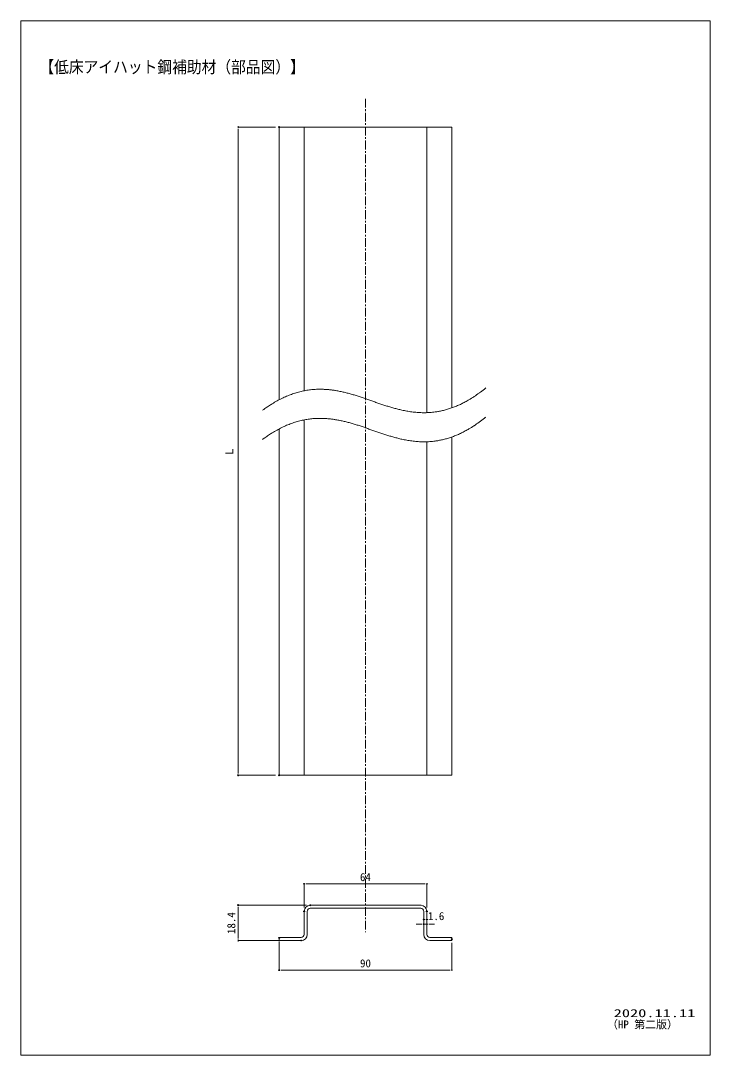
# Model space of a CAD drawing. Units: millimetres, scale not verified. Extents: x -90 to 90, y -135 to 135.
import ezdxf
from ezdxf.enums import TextEntityAlignment as Align

# ---------------------------------------------------------------- set-up
doc = ezdxf.new("R2010")
doc.units = ezdxf.units.MM
doc.header["$LTSCALE"] = 0.454545
doc.header["$PDMODE"] = 32
doc.header["$PDSIZE"] = 0.227
doc.linetypes.add('CHAIN1', pattern=[8, 5, -1, 1, -1])
for name, color, linetype, lineweight in [('0-0_一般', 7, 'Continuous', 9), ('0-1_寸法', 7, 'Continuous', 9), ('0-2_0', 7, 'Continuous', 9)]:
    doc.layers.add(name, color=color, linetype=linetype, lineweight=lineweight)
doc.layers.add('0-3_Defpoints', color=7, linetype='Continuous')
doc.styles.add('ＭＳ ゴシック', font='')
doc.styles.add('ＭＳ Ｐゴシック', font='')
doc.styles.get('ＭＳ ゴシック').set_extended_font_data('MS Gothic')
doc.styles.get('ＭＳ Ｐゴシック').set_extended_font_data('MS PGothic')

# ---------------------------------------------------------------- blocks, each defined once
blk = doc.blocks.new('_DOT')
at = {"layer": '0-2_0'}
for p, q in [((-0.2273, 0), (-0.4545, 0)), ((-0.1136, 0), (0.1136, 0))]:
    blk.add_line(p, q, dxfattribs=at)
blk = doc.blocks.new('グループ-1')
at = {"layer": '0-0_一般'}
for p, q in [((-13.0909, -87.1229), (1.202, -87.1229)), ((1.3857, -87.8502), (-13.0909, -87.8502)), ((0.7475, -87.8502), (13.0909, -87.8502)), ((0.9091, -87.1229), (13.1818, -87.1229)), ((-14.5454, -91.6684), (-14.5454, -88.5775)), ((-13.8182, -88.5775), (-13.8182, -91.6684)), ((13.8182, -88.5775), (13.8182, -91.1456)), ((14.5454, -91.1531), (14.5454, -88.5775)), ((-14.5454, -94.032), (-14.5454, -91.2593)), ((-13.8182, -91.2593), (-13.8182, -94.032)), ((13.8182, -91.1456), (13.8182, -91.4638)), ((13.8182, -91.4638), (13.8182, -94.032)), ((14.5454, -91.1531), (14.5454, -91.4713))]:
    blk.add_line(p, q, dxfattribs=at)
for points in [[(14.5454, -94.0275), (14.5454, -91.9865), (14.5454, -91.4713)], [(-15.2727, -95.4865), (-20.4545, -95.4865), (-20.4545, -94.7593), (-15.2727, -94.7593)], [(15.2727, -95.4865), (20.4545, -95.4865), (20.4545, -94.7547), (15.2727, -94.7547)]]:
    blk.add_lwpolyline(points, dxfattribs=at)
for centre, radius, start, end in [((-13.0909, -88.5775), 1.4545, 90, 180), ((-13.0909, -88.5775), 0.7273, 90, 180), ((13.0909, -88.5775), 1.4545, 0, 90), ((13.0909, -88.5775), 0.7273, 0, 90), ((-15.2727, -94.032), 1.4545, 270, 0), ((-15.2727, -94.032), 0.7273, 270, 0), ((15.2727, -94.032), 1.4545, 180, 270), ((15.2727, -94.0275), 0.7273, 180, 270)]:
    blk.add_arc(centre, radius, start, end, dxfattribs=at)

msp = doc.modelspace()

# ---------------------------------------------------------------- linework, layer by layer
at = {"layer": '0-0_一般', "linetype": 'CHAIN1'}
msp.add_line((0, 114.6086), (0, -102.8912), dxfattribs=at)
at = {"layer": '0-0_一般'}
for p, q in [((-22.5, 107.2325), (-22.5, 36.0912)), ((-22.5, 107.2325), (22.5, 107.2325)), ((-16, 38.4197), (-16, 107.2325)), ((16, 32.7092), (16, 107.2325)), ((22.5, 107.2325), (22.5, 33.946)), ((-18.4018, 37.8071), (-18.3908, 37.8105)), ((-17.1512, 38.1618), (-17.1423, 38.1641)), ((-15.9022, 38.4386), (-15.8955, 38.4398)), ((-14.6548, 38.6388), (-14.6503, 38.6393)), ((-13.409, 38.7643), (-13.4067, 38.7644)), ((-10.9224, 38.8012), (-10.7677, 38.795)), ((-8.9091, 38.6363), (-8.9073, 38.6361)), ((-7.9799, 38.5059), (-7.7904, 38.4749)), ((-6.671, 38.2687), (-6.6382, 38.262)), ((29.6751, 37.8237), (29.698, 37.8403)), ((-23.4199, 35.5888), (-23.4026, 35.5986)), ((-22.163, 36.2644), (-22.1469, 36.2725)), ((-20.9077, 36.8591), (-20.8931, 36.8655)), ((-19.6539, 37.3731), (-19.641, 37.378)), ((-4.5529, 37.7693), (-4.5498, 37.7685)), ((-3.5113, 37.4793), (-3.5083, 37.4784)), ((-2.4702, 37.1655), (-2.4675, 37.1647)), ((-1.4296, 36.8326), (-1.4273, 36.8319)), ((-0.3893, 36.4852), (-0.3876, 36.4846)), ((0.6507, 36.1279), (0.6517, 36.1275)), ((2.7298, 35.4035), (2.7309, 35.4031)), ((25.7666, 35.3794), (25.7814, 35.3871)), ((26.7929, 35.9436), (26.9748, 36.0503)), ((28.3137, 36.882), (28.3357, 36.8965)), ((-26.5597, 33.551), (-26.4817, 33.6078)), ((-26.0074, 33.9458), (-25.7772, 34.1062)), ((-24.825, 34.739), (-24.6602, 34.8435)), ((3.7687, 35.0463), (3.7705, 35.0457)), ((4.8077, 34.6987), (4.81, 34.698)), ((5.8469, 34.3655), (5.8496, 34.3646)), ((6.8863, 34.0513), (6.8894, 34.0504)), ((8.9697, 33.4964), (8.9851, 33.4928)), ((10.0669, 33.2533), (10.1384, 33.2387)), ((11.3722, 33.0158), (11.4286, 33.0069)), ((12.7695, 32.8305), (12.7717, 32.8303)), ((16.8097, 32.7516), (16.8121, 32.7517)), ((18.1574, 32.8906), (18.3274, 32.9137)), ((20.3505, 33.3056), (20.3582, 33.3074)), ((21.3684, 33.5802), (21.7063, 33.6831)), ((23.7324, 34.4228), (23.7451, 34.428)), ((24.7558, 34.8768), (24.7626, 34.8801)), ((-19.6539, 29.7782), (-19.641, 29.7831)), ((-18.4018, 30.2122), (-18.3908, 30.2157)), ((-17.1512, 30.567), (-17.1423, 30.5692)), ((-16, -61.9257), (-16, 30.8248)), ((-15.9022, 30.8437), (-15.8955, 30.845)), ((-14.6548, 31.0439), (-14.6503, 31.0445)), ((-13.409, 31.1694), (-13.4067, 31.1696)), ((-10.9224, 31.2064), (-10.7677, 31.2001)), ((-8.9091, 31.0414), (-8.9073, 31.0412)), ((-7.9799, 30.9111), (-7.7904, 30.88)), ((-6.671, 30.6738), (-6.6382, 30.6671)), ((-4.5529, 30.1745), (-4.5498, 30.1736)), ((-3.5113, 29.8844), (-3.5083, 29.8835)), ((29.6751, 30.2288), (29.698, 30.2454)), ((-24.825, 27.1442), (-24.6602, 27.2486)), ((-23.4199, 27.9939), (-23.4026, 28.0038)), ((-22.5, 28.4964), (-22.5, -61.9257)), ((-22.163, 28.6696), (-22.1469, 28.6777)), ((-20.9077, 29.2642), (-20.8931, 29.2707)), ((-2.4702, 29.5707), (-2.4675, 29.5699)), ((-1.4296, 29.2378), (-1.4273, 29.2371)), ((-0.3893, 28.8903), (-0.3876, 28.8898)), ((0.6507, 28.533), (0.6517, 28.5327)), ((2.7298, 27.8087), (2.7309, 27.8083)), ((3.7687, 27.4515), (3.7705, 27.4509)), ((4.8077, 27.1039), (4.81, 27.1031)), ((24.7558, 27.282), (24.7626, 27.2852)), ((25.7666, 27.7846), (25.7814, 27.7922)), ((26.7929, 28.3488), (26.9748, 28.4554)), ((28.3137, 29.2872), (28.3357, 29.3017)), ((-26.5597, 25.9562), (-26.4817, 26.0129)), ((-26.0074, 26.3509), (-25.7772, 26.5113)), ((5.8469, 26.7707), (5.8496, 26.7698)), ((6.8863, 26.4564), (6.8894, 26.4555)), ((8.9697, 25.9016), (8.9851, 25.8979)), ((10.0669, 25.6585), (10.1384, 25.6439)), ((11.3722, 25.421), (11.4286, 25.4121)), ((12.7695, 25.2357), (12.7717, 25.2355)), ((16, -61.9257), (16, 25.1143)), ((16.8097, 25.1567), (16.8121, 25.1569)), ((18.1574, 25.2958), (18.3274, 25.3189)), ((20.3505, 25.7107), (20.3582, 25.7126)), ((21.3684, 25.9853), (21.7063, 26.0883)), ((22.5, 26.3511), (22.5, -61.9257)), ((23.7324, 26.828), (23.7451, 26.8331)), ((-22.5, -61.9257), (-12.225, -61.9257)), ((-22.5, -61.9257), (22.5, -61.9257))]:
    msp.add_line(p, q, dxfattribs=at)
msp.add_lwpolyline([(-89.9999, 134.9999), (89.9999, 134.9999), (89.9999, -134.9999), (-89.9999, -134.9999)], close=True, dxfattribs=at)
for points in [[(31.038, 38.8627), (31.0498, 38.8721), (31.0501, 38.8724)], [(31.038, 31.2678), (31.0498, 31.2773), (31.0501, 31.2775)]]:
    msp.add_lwpolyline(points, dxfattribs=at)
for centre, radius, start, end in [((-11.4175, 15.632), 23.2489, 107.48237, 110.71484), ((-11.7053, 16.584), 22.2544, 104.16469, 107.48237), ((-11.8535, 17.2087), 21.6124, 100.797, 104.16469), ((-11.9032, 17.5054), 21.3118, 97.41826, 100.797), ((-11.8885, 17.4274), 21.391, 94.07615, 97.41826), ((-11.8539, 16.9745), 21.8452, 90.81579, 94.07615), ((-11.841, 16.0835), 22.7362, 87.68454, 90.81626), ((-11.5001, 20.6867), 18.123, 84.73494, 87.68407), ((-13.3189, 0.9491), 37.9443, 83.32613, 84.73494), ((-11.2802, 18.3566), 20.4178, 80.69796, 83.32613), ((-12.4326, 10.1329), 28.7197, 78.42695, 80.69796), ((-13.5811, 4.3577), 34.6078, 76.65303, 78.42695), ((-14.7109, -0.4043), 39.5021, 75.09887, 76.65303), ((9.6757, 65.2853), 33.9723, 303.31707, 306.06467), ((7.4452, 68.396), 37.8, 306.06467, 308.61975), ((4.8751, 71.6381), 41.9371, 308.61975, 309.21525), ((-8.144, 8.7641), 30.8694, 119.6603, 122.34619), ((-9.3513, 10.9243), 28.3947, 116.82071, 119.6603), ((-10.2766, 12.7945), 26.3083, 113.83444, 116.82071), ((-10.9536, 14.3664), 24.5968, 110.71484, 113.83444), ((-16.536, -7.2757), 46.6117, 73.77375, 75.09887), ((-19.4433, -17.2767), 57.0267, 72.68439, 73.77375), ((-24.3236, -32.9399), 73.4326, 71.83405, 72.68439), ((-33.5023, -60.9203), 102.88, 71.22452, 71.83405), ((-55.4191, -125.3962), 170.9791, 70.8566, 71.22452), ((-163.3861, -436.4269), 500.216, 70.73054, 70.85658), ((181.2416, 549.3595), 544.0746, 250.73054, 250.8464), ((60.4224, 201.5039), 175.8345, 250.84642, 251.20403), ((7.7429, 70.3594), 39.3503, 295.62738, 297.26016), ((16.0783, 54.2187), 21.1845, 297.26016, 300.38278), ((11.4067, 62.6038), 30.7808, 300.38278, 303.31707), ((-4.0324, 2.6239), 38.2617, 126.0695, 126.65297), ((-10.0538, 11.0543), 27.9023, 124.87344, 126.0695), ((-10.9558, 12.8391), 25.9222, 122.34619, 124.87344), ((37.4829, 134.0982), 104.6324, 251.20403, 251.80295), ((28.0229, 105.3126), 74.3321, 251.80295, 252.64224), ((23.0267, 89.3185), 57.5759, 252.64224, 253.71997), ((20.0617, 79.1545), 46.9882, 253.71997, 255.03263), ((18.269, 72.4486), 40.0469, 255.03263, 256.57279), ((16.7813, 66.1492), 33.5741, 256.57279, 258.46378), ((15.6839, 60.4078), 27.7293, 258.46378, 261.05467), ((15.5814, 59.3893), 26.7072, 261.05467, 263.9564), ((15.3378, 57.0678), 24.373, 263.9564, 267.12559), ((15.2589, 55.4956), 22.7988, 267.12548, 270.51315), ((15.2684, 54.433), 21.7362, 270.51326, 274.06621), ((15.3095, 53.8884), 21.19, 274.06621, 277.72385), ((16.182, 48.732), 15.9631, 277.72385, 281.42301), ((13.0386, 64.2891), 31.8346, 281.42301, 283.27839), ((16.5999, 49.2328), 16.3628, 283.27839, 286.94292), ((16.6565, 50.2591), 17.3282, 286.94292, 290.50985), ((10.3621, 67.0856), 35.2934, 290.50985, 292.26156), ((16.6122, 51.853), 18.8284, 292.26156, 295.62738), ((-10.9536, 6.7715), 24.5968, 110.71484, 113.83444), ((-11.4175, 8.0372), 23.2489, 107.48237, 110.71484), ((-11.7053, 8.9892), 22.2544, 104.16469, 107.48237), ((-11.8535, 9.6139), 21.6124, 100.797, 104.16469), ((-11.9032, 9.9105), 21.3118, 97.41826, 100.797), ((-11.8885, 9.8326), 21.391, 94.07615, 97.41826), ((-11.8539, 9.3796), 21.8452, 90.81579, 94.07615), ((-11.841, 8.4887), 22.7362, 87.68454, 90.81626), ((-11.5001, 13.0919), 18.123, 84.73494, 87.68407), ((-13.3189, -6.6457), 37.9443, 83.32613, 84.73494), ((-11.2802, 10.7618), 20.4178, 80.69796, 83.32613), ((-12.4326, 2.538), 28.7197, 78.42695, 80.69796), ((-13.5811, -3.2371), 34.6078, 76.65303, 78.42695), ((-14.7109, -7.9992), 39.5021, 75.09887, 76.65303), ((-16.536, -14.8705), 46.6117, 73.77375, 75.09887), ((-19.4433, -24.8716), 57.0267, 72.68439, 73.77375), ((9.6757, 57.6904), 33.9723, 303.31707, 306.06467), ((7.4452, 60.8012), 37.8, 306.06467, 308.61975), ((4.8751, 64.0432), 41.9371, 308.61975, 309.21525), ((-10.9558, 5.2443), 25.9222, 122.34619, 124.87344), ((-8.144, 1.1692), 30.8694, 119.6603, 122.34619), ((-9.3513, 3.3295), 28.3947, 116.82071, 119.6603), ((-10.2766, 5.1996), 26.3083, 113.83444, 116.82071), ((-24.3236, -40.5347), 73.4326, 71.83405, 72.68439), ((-33.5023, -68.5152), 102.88, 71.22452, 71.83405), ((-55.4191, -132.9911), 170.9791, 70.8566, 71.22452), ((-163.3861, -444.0217), 500.216, 70.73054, 70.85658), ((181.2416, 541.7646), 544.0746, 250.73054, 250.8464), ((60.4224, 193.909), 175.8345, 250.84642, 251.20403), ((37.4829, 126.5034), 104.6324, 251.20403, 251.80295), ((28.0229, 97.7177), 74.3321, 251.80295, 252.64224), ((16.6122, 44.2582), 18.8284, 292.26156, 295.62738), ((7.7429, 62.7645), 39.3503, 295.62738, 297.26016), ((16.0783, 46.6239), 21.1845, 297.26016, 300.38278), ((11.4067, 55.009), 30.7808, 300.38278, 303.31707), ((-4.0324, -4.9709), 38.2617, 126.0695, 126.65297), ((-10.0538, 3.4594), 27.9023, 124.87344, 126.0695), ((23.0267, 81.7237), 57.5759, 252.64224, 253.71997), ((20.0617, 71.5597), 46.9882, 253.71997, 255.03263), ((18.269, 64.8538), 40.0469, 255.03263, 256.57279), ((16.7813, 58.5543), 33.5741, 256.57279, 258.46378), ((15.6839, 52.8129), 27.7293, 258.46378, 261.05467), ((15.5814, 51.7945), 26.7072, 261.05467, 263.9564), ((15.3378, 49.473), 24.373, 263.9564, 267.12559), ((15.2589, 47.9008), 22.7988, 267.12548, 270.51315), ((15.2684, 46.8382), 21.7362, 270.51326, 274.06621), ((15.3095, 46.2935), 21.19, 274.06621, 277.72385), ((16.182, 41.1371), 15.9631, 277.72385, 281.42301), ((13.0386, 56.6943), 31.8346, 281.42301, 283.27839), ((16.5999, 41.6379), 16.3628, 283.27839, 286.94292), ((16.6565, 42.6643), 17.3282, 286.94292, 290.50985), ((10.3621, 59.4907), 35.2934, 290.50985, 292.26156)]:
    msp.add_arc(centre, radius, start, end, dxfattribs=at)
at = {"layer": '0-1_寸法'}
for p, q in [((-23.5, 107.2325), (-33.2641, 107.2325)), ((-33.2641, 106.2326), (-33.2641, -60.9258)), ((-23.5, -61.9257), (-33.2641, -61.9257)), ((-16, -96.4352), (-16, -90.2673)), ((15, -90.2673), (-15, -90.2673)), ((16, -96.4352), (16, -90.2673)), ((-15.4, -95.8352), (-33.2641, -95.8352)), ((-33.2641, -104.0353), (-33.2641, -96.8351)), ((14.2, -100.7601), (13.2001, -100.7601)), ((15.2, -100.5539), (15.2, -100.7601)), ((16, -100.7601), (15.2, -100.7601)), ((16, -100.5601), (16, -100.7601)), ((16.9999, -100.7601), (17.9999, -100.7601)), ((-17.8, -105.0352), (-33.2641, -105.0352)), ((-22.5, -105.3352), (-22.5, -112.7673)), ((22.5, -105.6852), (22.5, -112.7673)), ((21.5, -112.7673), (-21.5, -112.7673))]:
    msp.add_line(p, q, dxfattribs=at)
at = {"layer": '0-3_Defpoints'}
for p in [(-22.5, 107.2325), (-33.2641, -61.9257), (-22.5, -61.9257), (-16, -90.2673), (-33.2641, -95.8352), (-14.4, -95.8352), (-16, -97.4352), (15.2, -99.554), (16, -97.4352), (16, -99.5601), (15.2, -100.7601), (-22.5, -104.3352), (-16.8, -105.0352), (22.5, -104.6852), (-22.5, -112.7673)]:
    msp.add_point(p, dxfattribs=at)

# ---------------------------------------------------------------- block references
at = {"layer": '0-0_一般', "xscale": 1.1, "yscale": 1.1}
msp.add_blockref('グループ-1', (0, 0), dxfattribs=at)
at = {"layer": '0-1_寸法', "xscale": 2.199866, "yscale": 2.199866}
for p, rotation in [((-33.2641, 107.2325), 90), ((-33.2641, -61.9257), 270), ((-16, -90.2673), 180), ((-33.2641, -95.8352), 90), ((16, -100.7601), 180), ((-33.2641, -105.0352), 270), ((-22.5, -112.7673), 180)]:
    msp.add_blockref('_DOT', p, dxfattribs=dict(at, rotation=rotation))
for p in [(16, -90.2673), (15.2, -100.7601), (22.5, -112.7673)]:
    msp.add_blockref('_DOT', p, dxfattribs=at)

# ---------------------------------------------------------------- texts
at = {"layer": '0-0_一般', "style": 'ＭＳ ゴシック'}
for s, height, width, p in [('【低床アイハット鋼補助材（部品図）】', 3.136, 0.9, (-85.1275, 120.4122)), ('2020.11.11', 2.089, 1.5, (64.7781, -125.6729))]:
    msp.add_text(s, height=height, dxfattribs=dict(at, width=width)).set_placement(p, align=Align.BOTTOM_LEFT)
msp.add_text('（HP 第二版）', height=2.089, dxfattribs=at).set_placement((63.0371, -128.6269), align=Align.BOTTOM_LEFT)
at = {"layer": '0-1_寸法'}
for s, height, style, p in [('L', 2.103, 'ＭＳ Ｐゴシック', (-33.8594, 21.7984)), ('18.4', 2.089, 'ＭＳ ゴシック', (-33.3623, -103.3474))]:
    msp.add_text(s, height=height, rotation=90, dxfattribs=dict(at, style=style)).set_placement(p, align=Align.BOTTOM_LEFT)
at = {"layer": '0-1_寸法', "style": 'ＭＳ ゴシック'}
for s, p in [('64', (-1.4392, -90.1692)), ('1.6', (16.3048, -100.3368)), ('90', (-1.4282, -112.6691))]:
    msp.add_text(s, height=2.089, dxfattribs=at).set_placement(p, align=Align.BOTTOM_LEFT)

doc.saveas('drawing.dxf')
